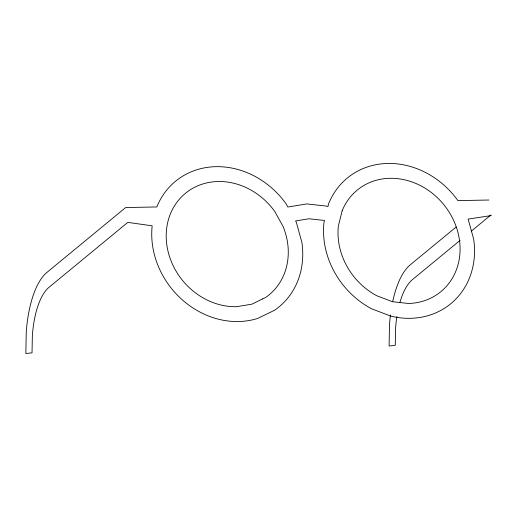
<?xml version="1.0" encoding="UTF-8"?>
<svg xmlns="http://www.w3.org/2000/svg" width="517" height="517" viewBox="0 0 517 517"><rect width="100%" height="100%" fill="white"/><g stroke="black" fill="none" stroke-linecap="round" stroke-linejoin="round"><path stroke-width="0.78" d="M456.117 227.041L410.33 264.769A81.389 32.319 88.9 0 0 392.687 301.657M460.111 240.36L412.437 279.632A65.788 26.128 88.9 0 0 400.009 302.128M471.246 231.183L490.426 215.376M488.908 200.027L457.888 200.602A81.389 71.249 50.5 0 0 328.638 203.737L327.92 206.632L326.498 206.089L306.788 203.918L287.866 207.026L286.088 203.821A81.389 71.249 50.5 0 0 156.832 206.955L125.663 207.543L47.086 272.285A81.389 32.319 88.9 0 0 26.238 332.379L25.85 353.544L32.028 352.833L32.345 335.727A65.788 26.128 88.9 0 1 49.193 287.148L127.802 222.388L152.166 225.813A81.389 71.249 50.5 0 0 257.712 318.427L274.559 310.258A81.389 71.249 50.5 0 0 301.863 242.299L296.331 222.316L295.582 220.966L309.004 218.762L324.495 220.468L323.965 222.594A81.389 71.249 50.5 0 0 371.736 308.849L390.884 316.145A81.389 71.249 50.5 0 0 473.662 239.08L468.131 219.098L491.15 215.576L491.047 214.872M390.445 315.04A81.389 32.319 88.9 0 0 389.482 324.863L389.094 346.028L395.272 345.317L395.583 328.211A65.788 26.128 88.9 0 1 396.888 316.494M342.131 210.858L338.357 226.103A65.788 57.594 50.5 0 0 376.964 295.821L392.448 301.721L408.378 303.473A65.788 57.594 50.5 0 0 446.61 208.325A65.788 57.594 50.5 0 0 342.131 210.858M262.494 298.955L251.869 304.183L236.579 306.691A65.788 57.594 50.5 0 1 170.332 214.077A65.788 57.594 50.5 0 1 274.811 211.543L283.09 226.491A65.788 57.594 50.5 0 1 265.486 297.572L262.494 298.955"/></g></svg>
